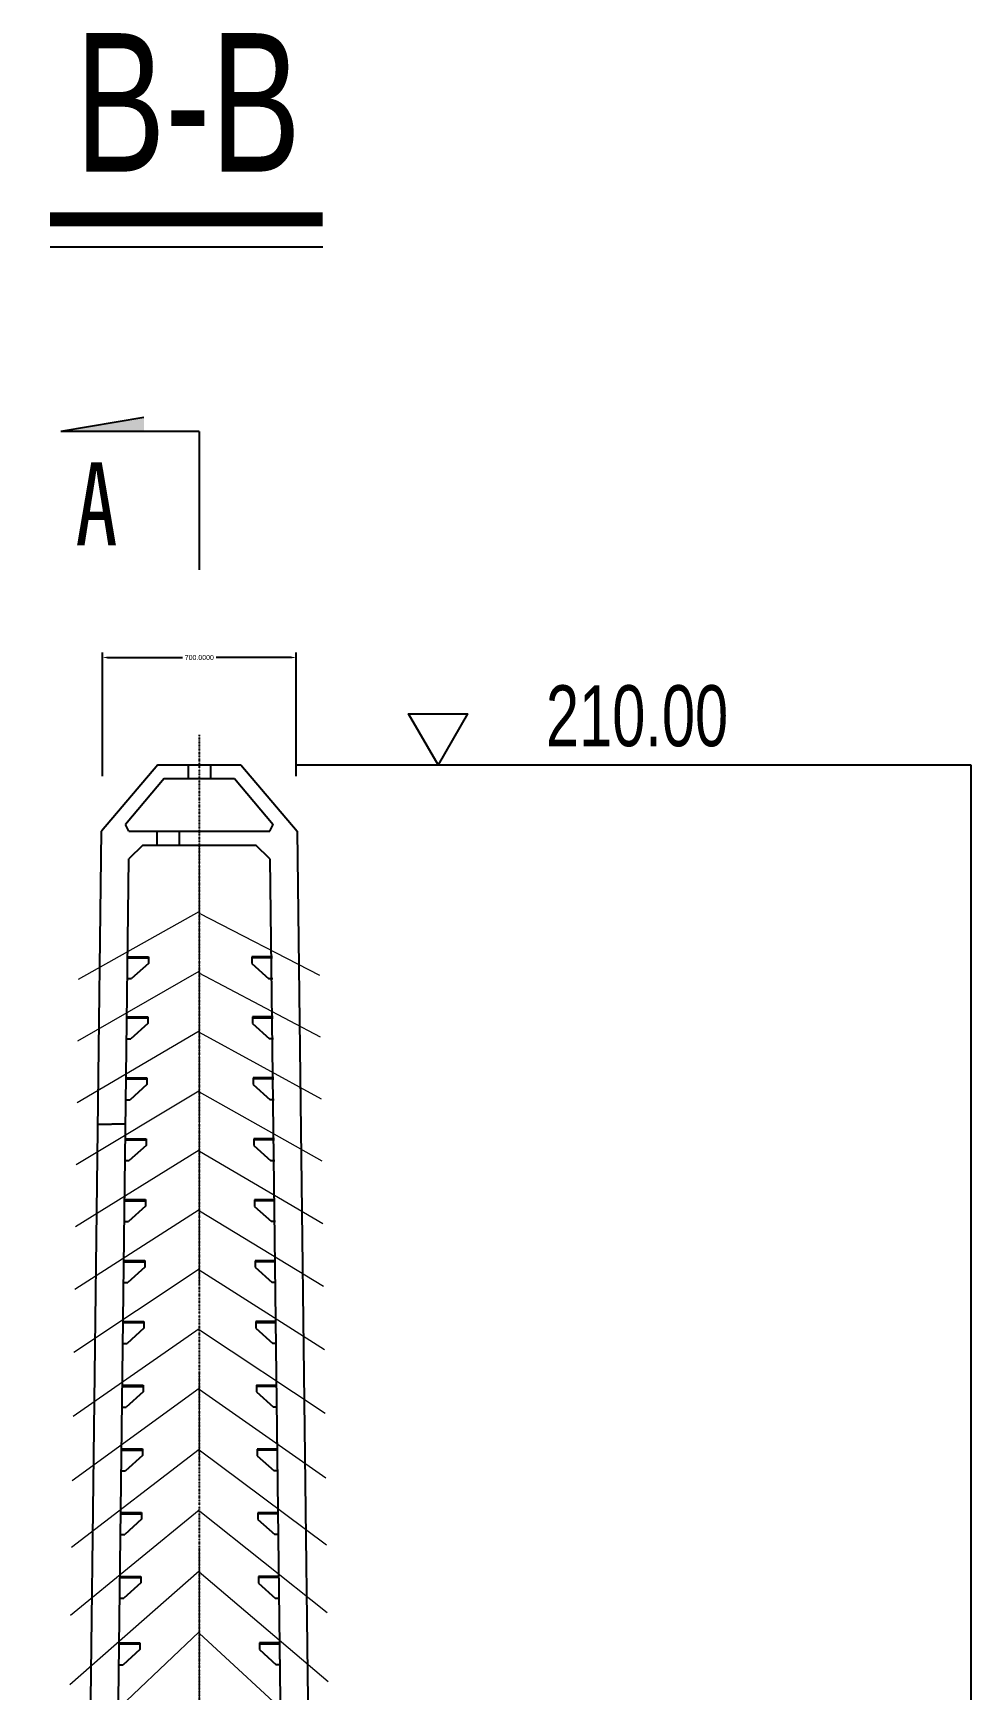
# Model space of a CAD drawing. Header units: millimetres. Extents: x 32645 to 210887, y 65210 to 90102.
# Drawn here: x 77560 to 80945, y 84121 to 90102 of the extents above; entities that cross this region are included whole.
import ezdxf
from ezdxf.enums import TextEntityAlignment as Align

# ---------------------------------------------------------------- set-up
doc = ezdxf.new("R2010")
doc.units = ezdxf.units.MM
doc.linetypes.add('CENTER', pattern=[50.800000000000004, 31.75, -6.349999999999999, 6.349999999999999, -6.349999999999999])
doc.linetypes.add('DASHDOT', pattern=[1, 0.5, -0.25, 0, -0.25])
for name, color, linetype in [('1', 7, 'Continuous'), ('CYAN', 4, 'Continuous'), ('RED', 1, 'Continuous'), ('YC', 2, 'Continuous'), ('文本', 7, 'Continuous'), ('标注', 7, 'Continuous'), ('粗实线', 3, 'Continuous'), ('细实线', 7, 'Continuous')]:
    doc.layers.add(name, color=color, linetype=linetype)
doc.layers.add('中心线', color=1, linetype='CENTER', lineweight=15)
doc.styles.add('FS', font='', dxfattribs={"width": 0.7})
doc.styles.get("Standard").update_dxf_attribs({"font": 'arial.ttf'})
doc.styles.get('FS').set_extended_font_data('FangSong_GB2312')
doc.dimstyles.get("Standard").update_dxf_attribs({"dimtxt": 0.18, "dimasz": 0.18, "dimexe": 0.18, "dimexo": 0.0625, "dimgap": 0.09, "dimtad": 0, "dimtih": 1, "dimtoh": 1, "dimdec": 4, "dimzin": 0, "dimdsep": 46, "dimtxsty": 'Standard', "dimcen": 0.09, "dimadec": 0, "dimazin": 0, "dimtfac": 1, "dimtdec": 4, "dimtofl": 0, "dimtmove": 0, "dimatfit": 3, "dimfxl": 1, "dimtolj": 1, "dimtzin": 0, "dimarcsym": 0})

# ---------------------------------------------------------------- blocks, each defined once
blk = doc.blocks.new('*D1142')
at = {"layer": 'CYAN', "color": 0, "lineweight": -2, "transparency": 16777216}
for p, q in [((78509.82710679116, 87460.49690656568), (80944.78059582922, 87460.49690656568)), ((80944.60059582922, 87460.31690656568), (80944.60059582922, 77260.67880970323)), ((80944.60059582922, 67060.67690656518), (80944.60059582922, 77260.31500342763)), ((80157.87999026639, 67060.49690656518), (80944.78059582922, 67060.49690656518))]:
    blk.add_line(p, q, dxfattribs=at)
at = {"layer": 'CYAN', "color": 0, "transparency": 16777216}
for points in [[(80944.57059582922, 87460.31690656568), (80944.63059582922, 87460.31690656568), (80944.60059582922, 87460.49690656568)], [(80944.57059582922, 67060.67690656518), (80944.63059582922, 67060.67690656518), (80944.60059582922, 67060.49690656518)]]:
    blk.add_solid(points, dxfattribs=at)
at = {"layer": 'DEFPOINTS', "color": 0, "transparency": 16777216}
for p in [(78509.76460679116, 87460.49690656568), (80944.60059582922, 87460.49690656568), (80157.81749026639, 67060.49690656518)]:
    blk.add_point(p, dxfattribs=at)
at = {"layer": 'CYAN', "color": 0, "transparency": 16777216, "insert": (80944.60059582921, 77260.49690656544), "char_height": 0.18, "attachment_point": 5}
blk.add_mtext('\\A1;20400.0000', dxfattribs=at)
blk = doc.blocks.new('*D1143')
at = {"layer": 'CYAN', "color": 0, "lineweight": -2, "transparency": 16777216}
for p, q in [((77809.76460679116, 87420.03624153236), (77809.76460679116, 87865.89729708766)), ((77827.76460679116, 87847.89729708766), (78099.52108700943, 87847.89729708766)), ((78491.76460679116, 87847.89729708766), (78220.00812657288, 87847.89729708766)), ((78509.76460679116, 87420.03624153238), (78509.76460679116, 87865.89729708766))]:
    blk.add_line(p, q, dxfattribs=at)
at = {"layer": 'CYAN', "color": 0, "transparency": 16777216}
for points in [[(77827.76460679116, 87850.89729708766), (77827.76460679116, 87844.89729708766), (77809.76460679116, 87847.89729708766)], [(78491.76460679116, 87850.89729708766), (78491.76460679116, 87844.89729708766), (78509.76460679116, 87847.89729708766)]]:
    blk.add_solid(points, dxfattribs=at)
at = {"layer": 'DEFPOINTS', "color": 0, "transparency": 16777216}
for p in [(78509.76460679116, 87847.89729708766), (77809.76460679116, 87413.78624153236), (78509.76460679116, 87413.78624153238)]:
    blk.add_point(p, dxfattribs=at)
at = {"layer": 'CYAN', "color": 0, "transparency": 16777216, "insert": (78159.76460679116, 87847.89729708766), "char_height": 18, "attachment_point": 5}
blk.add_mtext('\\A1;700.0000', dxfattribs=at)
blk = doc.blocks.new('*D1146')
at = {"layer": '1', "color": 0, "lineweight": -2, "transparency": 16777216}
for p, q in [((77793.66365316538, 86162.82254432756), (77793.66365316538, 86162.94004432755)), ((77793.84365316537, 86162.76004432756), (77843.0724945049, 86162.76004432756)), ((77893.49134948701, 86162.76004432756), (77844.26250814747, 86162.76004432756)), ((77893.671349487, 86162.82254432756), (77893.671349487, 86162.94004432755))]:
    blk.add_line(p, q, dxfattribs=at)
at = {"layer": '1', "color": 0, "transparency": 16777216}
for points in [[(77793.84365316537, 86162.79004432756), (77793.84365316537, 86162.73004432756), (77793.66365316538, 86162.76004432756)], [(77893.49134948701, 86162.79004432756), (77893.49134948701, 86162.73004432756), (77893.671349487, 86162.76004432756)]]:
    blk.add_solid(points, dxfattribs=at)
at = {"layer": 'DEFPOINTS', "color": 0, "transparency": 16777216}
for p in [(77793.66365316538, 86162.76004432756), (77793.66365316538, 86162.76004432756), (77893.671349487, 86162.76004432756)]:
    blk.add_point(p, dxfattribs=at)
at = {"layer": '1', "color": 0, "transparency": 16777216, "insert": (77843.66750132618, 86162.76004432756), "char_height": 0.18, "attachment_point": 5}
blk.add_mtext('\\A1;100.0077', dxfattribs=at)

msp = doc.modelspace()

# ---------------------------------------------------------------- hatches: boundary and pattern name
at = {"layer": '细实线', "ltscale": 10}
msp.add_hatch(color=256, dxfattribs=at).paths.add_polyline_path([(77959.76460679802, 88714.12768442847), (77959.76460679802, 88664.12768442568), (77659.76460677567, 88664.12768442847)])

# ---------------------------------------------------------------- linework, layer by layer
at = {"color": 2, "linetype": 'Continuous'}
msp.add_lwpolyline([(79021.48713484454, 87460.49690656568), (78915.0454918155, 87644.85924033221), (79127.92877787247, 87644.85924033221)], close=True, dxfattribs=at)
at = {"layer": '1', "color": 1, "linetype": 'DASHDOT'}
msp.add_line((78159.76460679116, 87568.3444590804), (78159.76460679116, 66158.93407670442), dxfattribs=at)
at = {"layer": 'CYAN', "color": 4, "linetype": 'Continuous'}
msp.add_line((78888.92165946192, 87460.49690656568), (80117.92007279542, 87460.49690656568), dxfattribs=at)
at = {"layer": 'RED', "linetype": 'Continuous'}
for p, q in [((78009.76460679116, 87460.49690656568), (77806.78687105917, 87220.49140656808)), ((78009.76460679116, 87460.49690656568), (78309.76460679114, 87460.49690656568)), ((78119.76460679116, 87460.49690656568), (78119.76460679116, 87410.49690656568)), ((78199.76460679116, 87460.49690656568), (78199.76460679116, 87410.49690656568)), ((78309.76460679116, 87460.49690656568), (78512.74234252314, 87220.49140656808)), ((78032.96221579649, 87410.49690656568), (77893.4135688981, 87245.49140656808)), ((78032.9622157965, 87410.49690656568), (78286.56699778582, 87410.49690656568)), ((78286.56699778582, 87410.49690656568), (78426.11564468422, 87245.49140656808)), ((77559.76460679116, 67310.49690656512), (77806.78687105919, 87220.4914065681)), ((77905.01702486527, 87220.49690656568), (77893.4135688981, 87245.49140656808)), ((77905.01702486527, 87220.49690656568), (78414.51218871705, 87220.49690656568)), ((78006.78687105917, 87220.4914065681), (78006.78687105917, 87170.49140656808)), ((78086.78687105917, 87220.49140656808), (78086.78687105917, 87170.49140656808)), ((78414.51218871707, 87220.49690656568), (78426.1156446842, 87245.49140656808)), ((78512.74234252314, 87220.49140656808), (78759.76460679116, 67310.49690656512)), ((77956.16659190282, 87170.49690656568), (77905.54624450828, 87120.49690656568)), ((77956.16659190282, 87170.49690656568), (78363.3626216795, 87170.49690656568)), ((78413.98296907404, 87120.49690656568), (78363.3626216795, 87170.49690656568)), ((77842.14674018697, 82010.49685826882), (77905.54624450828, 87120.49690656568)), ((78413.98296907404, 87120.49690656566), (78477.38247339534, 82010.4968582686))]:
    msp.add_line(p, q, dxfattribs=at)
at = {"layer": 'YC', "ltscale": 2}
for p, q in [((77901.16659190282, 86767.49690656565), (77976.16659190282, 86767.49690656565)), ((77901.16659190282, 86763.49690656565), (77976.16659190282, 86763.49690656565)), ((77976.16659190282, 86743.49690656565), (77915.18644301944, 86688.49690656565)), ((77976.16659190282, 86767.49690656565), (77976.16659190282, 86763.49690656565)), ((77976.16659190282, 86763.49690656565), (77976.16659190282, 86743.49690656565)), ((78349.37793926295, 86763.22503313086), (78349.34880046076, 86743.22505435762)), ((78349.34880046078, 86743.22505435762), (78410.24875291763, 86688.13626830645)), ((78349.38376702338, 86767.22502888551), (78349.37793926295, 86763.22503313086)), ((78424.3778596626, 86763.1157626227), (78349.37793926295, 86763.22503313086)), ((78424.38368742305, 86767.11575837736), (78349.38376702338, 86767.22502888551)), ((77900.18644301944, 86688.49690656565), (77915.18644301944, 86688.49690656565)), ((78425.24873699756, 86688.11441420481), (78410.24875291763, 86688.13626830645)), ((77898.4742842105, 86550.49690656568), (77973.4742842105, 86550.49690656568)), ((77898.4742842105, 86546.49690656568), (77973.4742842105, 86546.49690656568)), ((77973.4742842105, 86526.49690656568), (77912.49413532713, 86471.49690656568)), ((77973.4742842105, 86550.49690656568), (77973.4742842105, 86546.49690656568)), ((77973.4742842105, 86546.49690656568), (77973.4742842105, 86526.49690656568)), ((78351.7540880942, 86546.22134091012), (78351.72494929202, 86526.22136213689)), ((78351.72494929202, 86526.22136213689), (78412.62490174887, 86471.13257608571)), ((78351.75991585464, 86550.22133666478), (78351.7540880942, 86546.22134091012)), ((78426.75400849387, 86546.11207040197), (78351.7540880942, 86546.22134091012)), ((78426.7598362543, 86550.11206615662), (78351.75991585464, 86550.22133666478)), ((77897.49413532713, 86471.49690656568), (77912.49413532713, 86471.49690656568)), ((78427.62488582882, 86471.11072198409), (78412.62490174889, 86471.13257608571)), ((77895.74475567453, 86330.49690656568), (77970.74475567453, 86330.49690656568)), ((77895.74475567453, 86326.49690656568), (77970.74475567453, 86326.49690656568)), ((77970.74475567453, 86330.49690656568), (77970.74475567453, 86326.49690656568)), ((77970.74475567453, 86326.49690656568), (77970.74475567453, 86306.49690656568)), ((78354.1630869093, 86326.21759764483), (78354.13394810712, 86306.2176188716)), ((78354.16891466973, 86330.21759339949), (78354.1630869093, 86326.21759764483)), ((78429.16300730896, 86326.10832713668), (78354.1630869093, 86326.21759764483)), ((78429.1688350694, 86330.10832289133), (78354.16891466973, 86330.21759339949)), ((77970.74475567453, 86306.49690656568), (77909.76460679116, 86251.49690656568)), ((78354.13394810712, 86306.2176188716), (78415.03390056397, 86251.12883282042)), ((77894.76460679116, 86251.49690656568), (77909.76460679114, 86251.49690656568)), ((78430.03388464391, 86251.1069787188), (78415.03390056398, 86251.12883282042)), ((77893.01522713856, 86110.49690656568), (77968.01522713855, 86110.49690656568)), ((77893.01522713856, 86106.49690656568), (77968.01522713855, 86106.49690656568)), ((77968.01522713855, 86086.49690656568), (77907.03507825517, 86031.49690656568)), ((77968.01522713856, 86110.49690656568), (77968.01522713855, 86106.49690656568)), ((77968.01522713855, 86106.49690656568), (77968.01522713856, 86086.49690656568)), ((78356.57208572439, 86106.21385437954), (78356.54294692221, 86086.2138756063)), ((78356.54294692221, 86086.2138756063), (78417.44289937906, 86031.12508955513)), ((78356.57791348483, 86110.2138501342), (78356.57208572439, 86106.21385437954)), ((78431.57200612404, 86106.1045838714), (78356.57208572439, 86106.21385437954)), ((78431.57783388448, 86110.10457962604), (78356.57791348483, 86110.2138501342)), ((77892.03507825517, 86031.49690656568), (77907.03507825517, 86031.49690656568)), ((78432.442883459, 86031.10323545351), (78417.44289937906, 86031.12508955513)), ((77890.28569860257, 85890.49690656568), (77965.28569860256, 85890.49690656568)), ((77890.28569860257, 85886.49690656568), (77965.28569860256, 85886.49690656568)), ((77965.28569860256, 85866.49690656568), (77904.3055497192, 85811.49690656568)), ((77965.28569860257, 85890.49690656568), (77965.28569860256, 85886.49690656568)), ((77965.28569860256, 85886.49690656568), (77965.28569860257, 85866.49690656568)), ((78358.98108453948, 85886.21011111427), (78358.95194573731, 85866.21013234102)), ((78358.95194573731, 85866.21013234102), (78419.85189819416, 85811.12134628986)), ((78358.98691229991, 85890.21010686892), (78358.98108453948, 85886.21011111427)), ((78433.98100493915, 85886.10084060612), (78358.98108453948, 85886.21011111427)), ((78433.98683269958, 85890.10083636077), (78358.98691229992, 85890.21010686892)), ((77889.3055497192, 85811.49690656568), (77904.3055497192, 85811.49690656568)), ((78434.85188227409, 85811.09949218822), (78419.85189819416, 85811.12134628986)), ((77887.55617006659, 85670.49690656568), (77962.55617006659, 85670.49690656568)), ((77887.55617006659, 85666.49690656568), (77962.55617006659, 85666.49690656568)), ((77962.55617006659, 85670.49690656568), (77962.55617006659, 85666.49690656568)), ((77962.55617006659, 85666.49690656568), (77962.55617006659, 85646.49690656568)), ((78361.39008335458, 85666.206367849), (78361.3609445524, 85646.20638907574)), ((78361.39591111502, 85670.20636360363), (78361.39008335458, 85666.206367849)), ((78436.39000375423, 85666.09709734083), (78361.39008335458, 85666.206367849)), ((78436.39583151467, 85670.09709309548), (78361.39591111502, 85670.20636360363)), ((77962.55617006659, 85646.49690656568), (77901.57602118321, 85591.49690656568)), ((78361.3609445524, 85646.20638907574), (78422.26089700926, 85591.11760302458)), ((77886.57602118321, 85591.49690656568), (77901.57602118321, 85591.49690656568)), ((78437.26088108918, 85591.09574892295), (78422.26089700926, 85591.11760302458)), ((77884.82664153061, 85450.49690656568), (77959.82664153061, 85450.49690656568)), ((77884.82664153061, 85446.49690656568), (77959.82664153061, 85446.49690656568)), ((77959.82664153061, 85426.49690656568), (77898.84649264724, 85371.49690656568)), ((77959.82664153061, 85450.49690656568), (77959.82664153061, 85446.49690656568)), ((77959.82664153061, 85446.49690656568), (77959.82664153061, 85426.49690656568)), ((78363.79908216967, 85446.2026245837), (78363.76994336749, 85426.20264581045)), ((78363.7699433675, 85426.20264581045), (78424.66989582435, 85371.1138597593)), ((78363.8049099301, 85450.20262033836), (78363.79908216967, 85446.2026245837)), ((78438.79900256933, 85446.09335407554), (78363.79908216967, 85446.2026245837)), ((78438.80483032977, 85450.09334983019), (78363.8049099301, 85450.20262033836)), ((77883.84649264724, 85371.49690656568), (77898.84649264722, 85371.49690656568)), ((78439.66987990428, 85371.09200565766), (78424.66989582435, 85371.1138597593)), ((77881.97304351573, 85220.49690656568), (77956.97304351573, 85220.49690656568)), ((77881.97304351573, 85216.49690656568), (77956.97304351573, 85216.49690656568)), ((77956.97304351573, 85196.49690656568), (77895.99289463235, 85141.49690656568)), ((77956.97304351573, 85220.49690656568), (77956.97304351573, 85216.49690656568)), ((77956.97304351573, 85216.49690656568), (77956.97304351573, 85196.49690656568)), ((78366.3175809309, 85216.19871117), (78366.28844212873, 85196.19873239675)), ((78366.28844212873, 85196.19873239675), (78427.18839458558, 85141.10994634559)), ((78366.32340869133, 85220.19870692464), (78366.3175809309, 85216.19871117)), ((78441.31750133057, 85216.08944066183), (78366.3175809309, 85216.19871117)), ((78441.323329091, 85220.08943641649), (78366.32340869134, 85220.19870692464)), ((77880.99289463235, 85141.49690656568), (77895.99289463233, 85141.49690656568)), ((78442.18837866551, 85141.08809224395), (78427.18839458558, 85141.10994634559)), ((77879.11944550084, 84990.49690656566), (77954.11944550084, 84990.49690656566)), ((77879.11944550084, 84986.49690656566), (77954.11944550084, 84986.49690656566)), ((77954.11944550084, 84966.49690656566), (77893.13929661746, 84911.49690656566)), ((77954.11944550084, 84990.49690656566), (77954.11944550084, 84986.49690656566)), ((77954.11944550084, 84986.49690656566), (77954.11944550084, 84966.49690656566)), ((78368.83607969215, 84986.19479775627), (78368.80694088996, 84966.19481898303)), ((78368.80694088996, 84966.19481898303), (78429.70689334681, 84911.10603293186)), ((78368.84190745257, 84990.19479351092), (78368.83607969215, 84986.19479775627)), ((78443.8360000918, 84986.08552724811), (78368.83607969215, 84986.19479775627)), ((78443.84182785224, 84990.08552300277), (78368.84190745257, 84990.19479351092)), ((77878.13929661746, 84911.49690656566), (77893.13929661745, 84911.49690656566)), ((78444.70687742675, 84911.08417883024), (78429.70689334683, 84911.10603293186)), ((77876.26584748595, 84760.49690656568), (77951.26584748595, 84760.49690656568)), ((77951.26584748595, 84760.49690656568), (77951.26584748595, 84756.49690656568)), ((78371.3604062138, 84760.19088009723), (78371.35457845338, 84756.19088434259)), ((78446.36032661347, 84760.08160958908), (78371.36040621382, 84760.19088009723)), ((77876.26584748595, 84756.49690656568), (77951.26584748595, 84756.49690656568)), ((77951.26584748595, 84736.49690656568), (77890.28569860257, 84681.49690656568)), ((77951.26584748595, 84756.49690656568), (77951.26584748595, 84736.49690656568)), ((78371.35457845338, 84756.19088434259), (78371.32543965119, 84736.19090556934)), ((78371.3254396512, 84736.19090556934), (78432.22539210806, 84681.10211951818)), ((78446.35449885303, 84756.08161383442), (78371.35457845338, 84756.19088434259)), ((77875.28569860257, 84681.49690656568), (77890.28569860256, 84681.49690656568)), ((78447.22537618798, 84681.08026541655), (78432.22539210806, 84681.10211951818)), ((77873.41224947106, 84530.49690656568), (77948.41224947106, 84530.49690656568)), ((77873.41224947106, 84526.49690656568), (77948.41224947106, 84526.49690656568)), ((77948.41224947106, 84530.49690656568), (77948.41224947106, 84526.49690656568)), ((77948.41224947106, 84526.49690656568), (77948.41224947106, 84506.49690656568)), ((78373.87307721461, 84526.18697092887), (78373.84393841244, 84506.18699215564)), ((78373.87890497505, 84530.18696668353), (78373.87307721461, 84526.18697092887)), ((78448.87299761426, 84526.07770042072), (78373.87307721461, 84526.18697092887)), ((78448.8788253747, 84530.07769617537), (78373.87890497505, 84530.18696668353)), ((77948.41224947106, 84506.49690656568), (77887.43210058768, 84451.49690656568)), ((78373.84393841244, 84506.18699215564), (78434.74389086929, 84451.09820610448)), ((77872.43210058768, 84451.49690656568), (77887.43210058767, 84451.49690656568)), ((78449.74387494923, 84451.07635200284), (78434.74389086929, 84451.09820610448)), ((77870.43458197726, 84290.49690656568), (77945.43458197726, 84290.49690656568)), ((77870.43458197726, 84286.49690656568), (77945.43458197726, 84286.49690656568)), ((77945.43458197726, 84290.49690656568), (77945.43458197726, 84286.49690656568)), ((77945.43458197726, 84286.49690656568), (77945.43458197726, 84266.49690656568)), ((78376.50107592199, 84286.18288736674), (78376.47193711982, 84266.1829085935)), ((78376.50690368241, 84290.1828831214), (78376.50107592199, 84286.18288736674)), ((78451.50099632164, 84286.07361685859), (78376.50107592199, 84286.18288736674)), ((78451.50682408208, 84290.07361261324), (78376.50690368243, 84290.1828831214)), ((77945.43458197726, 84266.49690656568), (77884.45443309388, 84211.49690656568)), ((78376.47193711982, 84266.1829085935), (78437.37188957667, 84211.09412254233)), ((77869.45443309388, 84211.49690656568), (77884.45443309388, 84211.49690656568)), ((78452.3718736566, 84211.07226844071), (78437.37188957667, 84211.09412254233))]:
    msp.add_line(p, q, dxfattribs=at)
at = {"layer": '中心线', "ltscale": 50}
for p, q in [((78159.76460679114, 87170.49690656568), (78159.76460679114, 83420.49690656568)), ((77723.67881543003, 86686.69067274984), (78159.76460679116, 86930.58061562103)), ((78595.13048253753, 86699.92305665326), (78160.07205650439, 86923.13849643896)), ((77720.9199981044, 86464.32999630303), (78159.76460679114, 86715.51629287357)), ((78597.4202958715, 86477.13081605811), (78159.70222251717, 86708.53859537953)), ((77718.15174297719, 86241.20863305044), (78159.76460679114, 86500.50861686599)), ((78600.52231042292, 86253.2700062456), (78160.16876230645, 86493.49815695774)), ((77715.38204135335, 86017.97068216895), (78157.72659941704, 86283.9683048593)), ((78603.2100738615, 86028.98260675457), (78160.231037668, 86278.69033743622)), ((77712.59329450777, 85793.19768641453), (78159.76460679114, 86070.2071945559)), ((78605.89105638124, 85803.7034865304), (78160.3065192016, 86063.90474533975)), ((77709.79354942647, 85567.5382328621), (78159.76460679114, 85855.1518366794)), ((78608.56678491535, 85576.88359171656), (78160.39898677249, 85849.45960025062)), ((77706.97230812517, 85340.14618397744), (78159.76460679114, 85640.44557424237)), ((78611.23420776338, 85348.56370157673), (78159.76460679114, 85635.71651395765)), ((77704.1042785186, 85108.9829976873), (78159.76932612053, 85425.54873381442)), ((78613.68498580786, 85118.48754090692), (78160.64728959772, 85419.6674580473)), ((77701.2256688237, 84876.96705627849), (78159.76460679114, 85209.77284645435)), ((78616.54260618499, 84884.83402931513), (78159.76460679114, 85205.50581124639)), ((77698.22725544992, 84635.29493835088), (78159.76460679114, 84989.97002100485)), ((78619.22427875071, 84643.64924436086), (78159.76460679114, 84985.52153239546)), ((77695.18239209444, 84389.87895189904), (78159.76460679114, 84770.202796323)), ((78621.86012379744, 84398.89688377191), (78161.31600827671, 84764.29934118246)), ((77692.08886457368, 84140.54063372803), (78159.76460679114, 84550.50800203437)), ((78624.38894488905, 84149.78290222623), (78159.4660004676, 84545.67326678835)), ((77688.91101782925, 83884.40618612515), (78159.76460679114, 84330.52724973921)), ((78626.87867378963, 83894.40933378528), (78159.76460679114, 84325.4195969124))]:
    msp.add_line(p, q, dxfattribs=at)
at = {"layer": '文本', "color": 0}
msp.add_line((77620.76180912445, 89330.25491243602), (78571.41411766534, 89330.25491243602), dxfattribs=at)
at = {"layer": '标注'}
msp.add_line((77650.67998668518, 89330.25491243596), (78605.20423139982, 89330.25491243596), dxfattribs=at)
at = {"layer": '粗实线'}
msp.add_lwpolyline([(77620.7618091241, 89430.25491243595, 50, 50, 0), (78605.20423139982, 89430.25491243596, 24.49999999999999, 24.49999999999999, 0)], format="xyseb", dxfattribs=at)
at = {"layer": '细实线', "ltscale": 10}
for p, q in [((77959.76460680611, 88714.12768442818), (77659.76460680611, 88664.12768442818)), ((78159.76460679116, 88664.12768442527), (77659.76460679116, 88664.12768442818)), ((78159.76460679116, 88664.12768442527), (78159.76460679116, 88164.12768442818))]:
    msp.add_line(p, q, dxfattribs=at)

# ---------------------------------------------------------------- texts
at = {"layer": 'CYAN', "color": 4, "width": 0.7}
msp.add_text('210.00', height=220, dxfattribs=at).set_placement((79411.1218926212, 87527.69825414282))
at = {"layer": '文本', "style": 'FS', "width": 0.75}
msp.add_text('A', height=300, dxfattribs=at).set_placement((77711.99800808234, 88253.06433540935))
at = {"layer": '标注', "width": 0.7}
msp.add_text('B-B', height=500, dxfattribs=at).set_placement((78118.69046373009, 89602.19430436351), align=Align.CENTER)

# ---------------------------------------------------------------- dimensions: what is measured, and where the dimension line sits
at = {"layer": '1', "color": 1}
dim = msp.add_linear_dim(base=(77793.66365316538, 86162.76004432756), p1=(77893.671349487, 86162.76004432756), p2=(77793.66365316538, 86162.76004432756), dimstyle='Standard', dxfattribs=at)
dim.commit()
dim.dimension.update_dxf_attribs({"geometry": '*D1146', "text_midpoint": (77843.66750132618, 86162.76004432756)})
at = {"layer": 'CYAN', "color": 4}
dim = msp.add_linear_dim(base=(78509.76460679116, 87847.89729708766), p1=(77809.76460679116, 87413.78624153236), p2=(78509.76460679116, 87413.78624153238), dimstyle='Standard', override={"dimscale": 100}, dxfattribs=at)
dim.commit()
dim.dimension.update_dxf_attribs({"geometry": '*D1143', "text_midpoint": (78159.76460679116, 87847.89729708766)})
dim = msp.add_linear_dim(base=(80944.60059582922, 87460.49690656568), p1=(80157.81749026639, 67060.49690656518), p2=(78509.76460679116, 87460.49690656568), angle=90, dimstyle='Standard', dxfattribs=at)
dim.commit()
dim.dimension.update_dxf_attribs({"geometry": '*D1142', "text_midpoint": (80944.60059582921, 77260.49690656544)})

doc.saveas('drawing.dxf')
